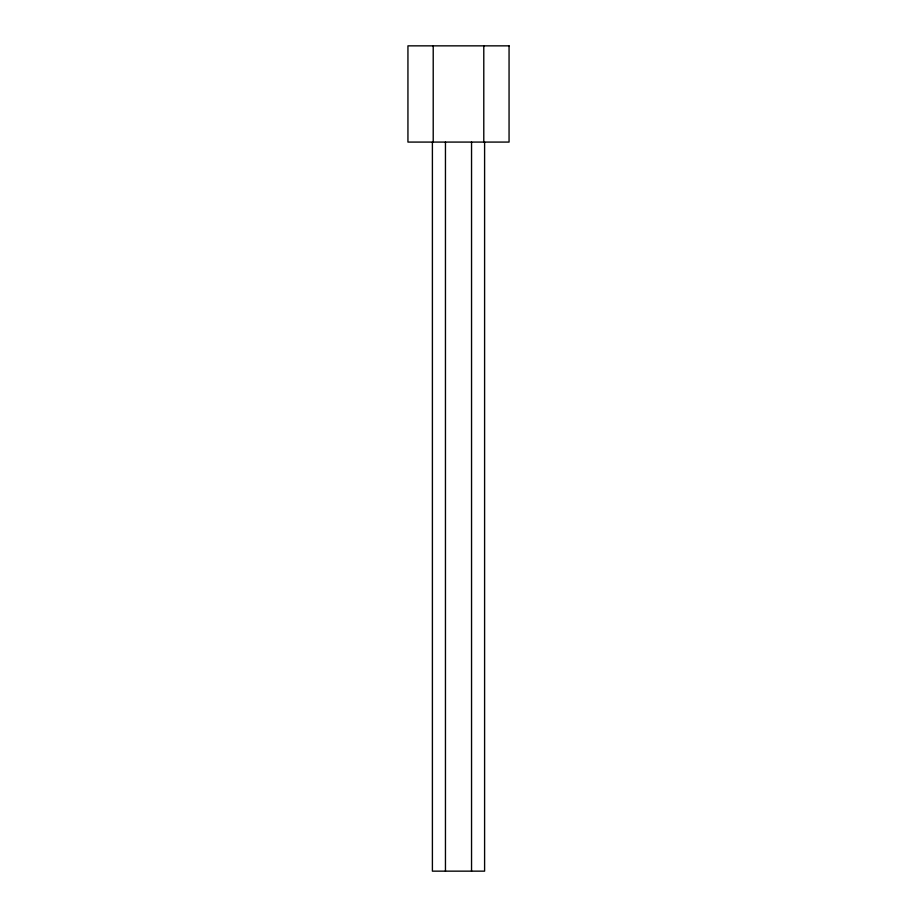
<?xml version="1.0" encoding="UTF-8"?>
<svg xmlns="http://www.w3.org/2000/svg" width="917" height="917" viewBox="0 0 917 917"><rect width="100%" height="100%" fill="white"/><g stroke="black" fill="none" stroke-linecap="round" stroke-linejoin="round"><path stroke-width="1.38" d="M484.6 142.078L484.6 871.15L432.4 871.15L432.4 142.078M483.786 45.85L483.786 142.078M471.544 142.078L471.544 871.15M445.456 142.078L445.456 871.15M433.214 45.85L433.214 142.078M509.061 45.85L407.939 45.85L407.939 142.078L509.061 142.078L509.061 45.85"/></g></svg>
